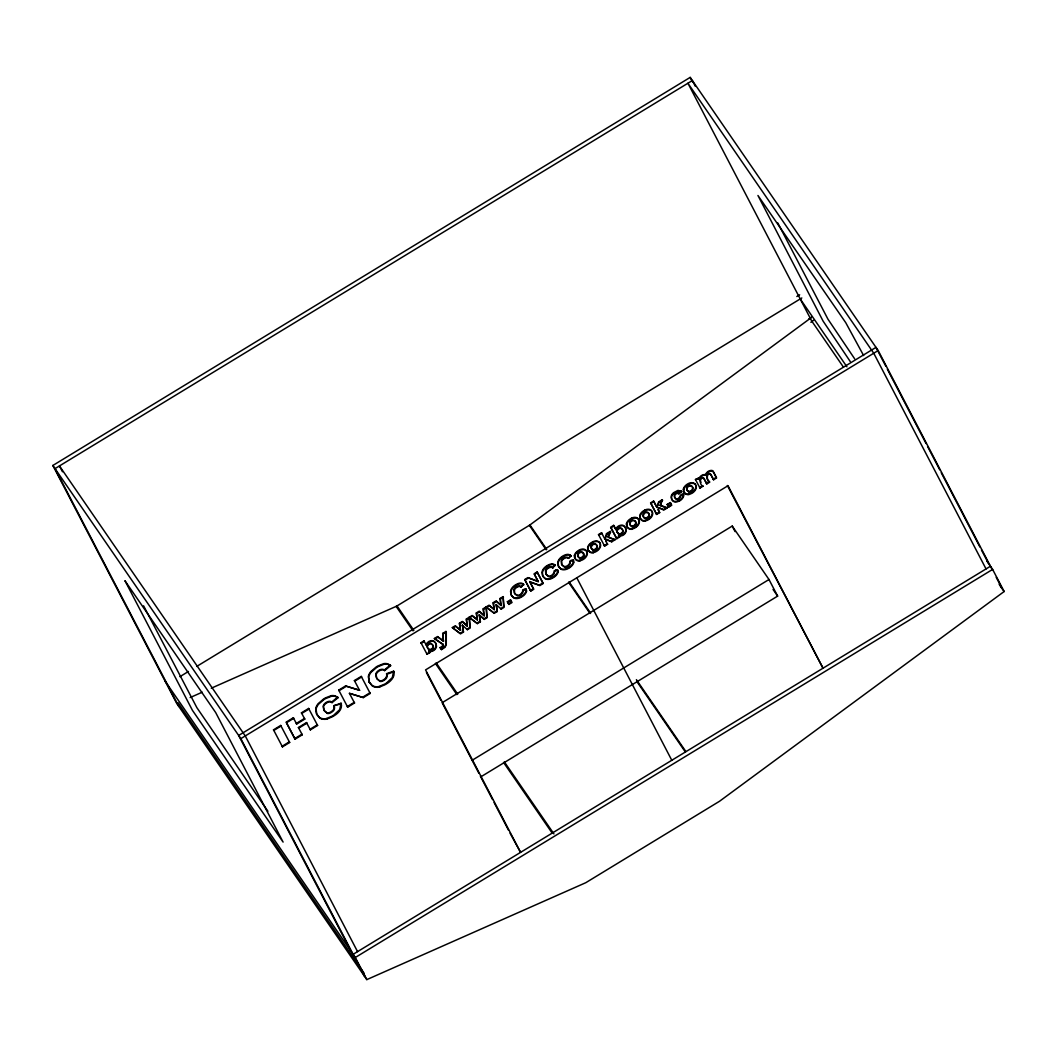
<?xml version="1.0" encoding="UTF-8"?>
<svg xmlns="http://www.w3.org/2000/svg" width="1057" height="1057" viewBox="0 0 1057 1057"><rect width="100%" height="100%" fill="white"/><g stroke="black" fill="none" stroke-linecap="round" stroke-linejoin="round"><path stroke-width="1.5" d="M445.909 631.465L445.75 644.915L444.297 647.109L441.113 649.051L441.509 649.606L445.156 647.214L446.279 644.479L446.292 632.02L445.909 631.465L442.698 633.407L443.451 641.203L442.698 633.407M573.607 562.218L573.238 560.038C568.613 559.298 570.886 564.438 567.53 565.667A4.426 2.973 -34.5 0 1 564.213 566.552L561.875 564.702A17.004 11.442 -34.5 0 1 561.478 563.962L561.227 560.686A4.426 2.973 -34.5 0 1 563.447 558.175A4.162 2.801 -34.5 0 1 568.124 557.726M526.003 590.401C524.246 585.737 522.7 592.871 520.48 594.311A4.426 2.973 -34.5 0 1 517.005 595.302M526.399 590.969L526.029 588.789M557.475 571.242C555.506 566.526 554.317 573.911 551.794 575.246A4.426 2.973 -34.5 0 1 548.477 576.144L546.139 574.281A17.004 11.442 -34.5 0 1 545.742 573.541L545.491 570.265A4.426 2.973 -34.5 0 1 547.711 567.768A4.162 2.801 -34.5 0 1 552.388 567.305M557.871 571.811L557.501 569.617M573.211 561.663L573.238 560.038M583.874 555.942C585.234 551.873 578.985 549.984 577.677 554.04M596.782 547.275C598.183 543.298 592.026 542.267 590.995 545.941M635.931 524.246C637.305 520.163 631.055 518.26 629.747 522.33M514.402 589.991L514.653 593.268A17.004 11.442 -34.5 0 0 515.05 594.008L517.415 595.818A4.426 2.973 -34.5 0 0 520.718 594.985L522.845 592.633L522.66 589.938M705.561 474.712A4.466 2.999 -34.5 0 0 699.602 477.434L699.126 479.495L699.906 477.975A4.466 2.999 -34.5 0 1 705.944 475.28A5.417 3.647 -34.5 0 1 708.467 472.003M606.52 533.653L604.921 539.136L606.916 534.221L610.602 531.975L610.219 531.407L606.52 533.653L606.916 534.221M656.992 507.426L658.59 501.943L662.277 499.697L660.308 505.616L667.02 508.14L663.822 510.082L658.749 507.704L657.969 509.487L659.687 512.605L656.674 514.429L650.57 502.881L653.583 501.044L656.992 507.426L658.973 502.511L662.673 500.265M578.073 554.608C578.853 551.41 584.878 551.45 583.477 555.387A3.026 2.035 -34.5 0 1 579.447 557.752M591.378 546.495C592.409 542.849 598.579 543.813 597.179 547.843A3.026 2.035 -34.5 0 1 593.136 550.208M630.131 522.898C630.91 519.7 636.948 519.753 635.548 523.677A3.026 2.035 -34.5 0 1 631.518 526.042M643.449 514.799C644.466 511.139 650.65 512.117 649.236 516.133A3.026 2.035 -34.5 0 1 645.206 518.511A5.034 3.382 -34.5 0 1 643.581 514.785M686.667 487.673C687.697 484.027 693.881 484.991 692.467 489.021A3.026 2.035 -34.5 0 1 688.437 491.386M687.063 488.242C688.081 484.582 694.264 485.559 692.864 489.576A3.026 2.035 -34.5 0 1 688.82 491.954M428.904 641.546L428.64 641.705A4.823 3.25 -34.5 0 0 426.315 644.083L426.367 645.351L426.698 644.651A4.823 3.25 -34.5 0 1 429.023 642.246L429.287 642.114A5.206 3.501 -34.5 0 1 432.974 641.255A5.536 3.726 -34.5 0 1 434.268 641.705L435.378 642.696A13.781 9.262 -34.5 0 1 435.748 643.462L436.105 645.721A5.721 3.845 -34.5 0 1 435.801 646.937L435.458 647.637A4.928 3.316 -34.5 0 1 433.066 650.081A5.153 3.462 -34.5 0 1 428.904 650.768M619.006 535.807A5.153 3.462 -34.5 0 0 623.181 535.159A4.928 3.316 -34.5 0 0 625.572 532.688L625.889 531.988A5.721 3.845 -34.5 0 0 626.206 530.759L625.85 528.5A13.781 9.262 -34.5 0 0 625.48 527.747L623.974 526.175A5.536 3.726 -34.5 0 0 622.679 525.739A5.206 3.501 -34.5 0 0 618.992 526.571L618.741 526.743A4.823 3.25 -34.5 0 0 616.403 529.121L616.072 529.821L616.02 528.566A4.823 3.25 -34.5 0 1 618.345 526.161L618.609 526.029A5.206 3.501 -34.5 0 1 622.296 525.17A5.536 3.726 -34.5 0 1 623.59 525.62L625.083 527.179A13.781 9.262 -34.5 0 1 625.453 527.932L625.81 530.191A5.721 3.845 -34.5 0 1 625.506 531.42L625.176 532.12A4.928 3.316 -34.5 0 1 622.784 534.551A5.153 3.462 -34.5 0 1 618.622 535.252M607.616 544.302L607.233 543.747L604.221 545.571L604.604 546.139L607.616 544.302L605.899 541.184L606.692 539.4L611.752 541.792L614.949 539.836L607.854 536.758L610.219 531.407M606.692 539.4L606.295 541.752L605.899 541.184M614.949 539.836L608.237 537.313L610.602 531.975M660.308 505.616L662.277 499.697M659.687 512.605L658.352 510.042L659.145 508.258M523.519 584.204L521.18 587.137L523.519 584.204A7.491 5.047 -34.5 0 0 520.903 583.094A7.148 4.809 -34.5 0 0 517.335 583.9L515.935 584.6A11.125 7.478 -34.5 0 0 514.785 585.327L513.728 586.133A7.875 5.298 -34.5 0 0 510.557 591.286L510.954 594.378A16.41 11.032 -34.5 0 0 511.443 595.382L513.636 597.826A8.06 5.43 -34.5 0 0 515.803 598.513A8.403 5.655 -34.5 0 0 516.516 598.539A7.782 5.232 -34.5 0 0 520.189 597.694L521.352 597.099A7.822 5.272 -34.5 0 0 526.69 590.929M554.991 565.033L552.652 567.979L554.991 565.033A7.491 5.047 -34.5 0 0 552.375 563.936M571.11 556.008L568.389 558.4L570.727 555.453L571.11 556.008A7.491 5.047 -34.5 0 0 568.494 554.912A7.148 4.809 -34.5 0 0 564.927 555.718L563.526 556.418A11.125 7.478 -34.5 0 0 562.377 557.131L561.32 557.951A7.875 5.298 -34.5 0 0 558.149 563.104L558.545 566.195A16.41 11.032 -34.5 0 0 559.034 567.199L560.844 569.076A8.06 5.43 -34.5 0 0 563.011 569.763A8.403 5.655 -34.5 0 0 563.725 569.789A7.782 5.232 -34.5 0 0 567.398 568.943L568.56 568.362M331.673 702.086L337.645 697.144L338.029 697.712L332.057 702.641L331.673 702.086A6.857 4.611 -34.5 0 0 330.484 701.425A5.087 3.422 -34.5 0 0 326.415 702.271A6.818 4.585 -34.5 0 0 325.688 702.746L324.922 703.367A4.836 3.25 -34.5 0 0 323.495 705.27L323.376 705.534A6.104 4.109 -34.5 0 0 323.151 706.274L323.746 709.63A25.579 17.216 -34.5 0 0 324.235 710.555L327.036 712.92A4.624 3.105 -34.5 0 0 329.625 712.537L330.682 712.022A8.007 5.391 -34.5 0 0 331.462 711.533L332.704 710.515A3.977 2.682 -34.5 0 0 333.721 709.075A9.236 6.21 -34.5 0 0 333.933 705.706L341.041 703.209C342.983 708.322 338.332 713.343 334.131 715.721A27.997 18.841 -34.5 0 1 332.334 716.791L327.062 719.011M384.286 670.046L390.258 665.104L390.641 665.672L384.669 670.6L384.286 670.046A6.857 4.611 -34.5 0 0 383.096 669.385A5.087 3.422 -34.5 0 0 379.04 670.23A6.818 4.585 -34.5 0 0 378.314 670.706L377.534 671.327A4.836 3.25 -34.5 0 0 376.107 673.23L375.988 673.494A6.104 4.109 -34.5 0 0 375.763 674.234L376.358 677.59A25.579 17.216 -34.5 0 0 376.86 678.515L380.031 681.435A4.624 3.105 -34.5 0 0 382.634 681.065L383.678 680.549A8.007 5.391 -34.5 0 0 384.457 680.061L385.699 679.043A3.977 2.682 -34.5 0 0 386.717 677.59A9.236 6.21 -34.5 0 0 386.928 674.221L386.624 673.626L393.653 671.169C395.595 676.282 390.945 681.303 386.743 683.694A27.997 18.841 -34.5 0 1 384.946 684.751L379.688 686.971M681.316 491.175L678.475 493.342L678.871 493.91L681.699 491.73L681.316 491.175L677.986 490.408L673.56 492.707A5.8 3.898 -34.5 0 0 671.129 497.001L671.472 498.745A11.984 8.06 -34.5 0 0 671.829 499.472L672.979 500.767A5.866 3.951 -34.5 0 0 677.814 500.926L679.004 500.305M808.684 319.108L811.34 317.166M811.327 317.589L529.385 525.355L546.192 549.785M810.864 322.279L813.507 320.324M986.723 560.818L992.629 569.406L1004.15 591.524L719.553 801.246L585.789 882.701L366.819 979.614L176.651 703.301L52.85 465.476L690.181 77.386L878.169 350.541L992.615 570.384M796.819 296.528L799.647 294.797M179.928 676.665L188.463 671.459M196.734 666.425L801.827 297.968M695.387 86.383L692.348 80.543L55.03 468.634L178.831 706.459L178.078 702.905L363.885 972.889L364.652 976.457L240.837 738.632L878.169 350.541M273.499 729.832L280.713 725.446L281.096 726L273.882 730.4L273.499 729.832L282.457 746.863L289.671 742.476L280.713 725.446M295.075 739.173L286.117 722.156L293.317 717.756L293.714 718.324L286.5 722.711L295.075 739.173L302.276 734.787L298.404 727.52L306.504 722.578L306.9 723.147L298.787 728.075L298.404 727.52M301.43 712.828L308.631 708.441L309.027 708.996L301.813 713.383L301.43 712.828L304.786 719.09L296.673 724.019L296.29 723.464L304.403 718.522L304.786 719.09M359.539 690.261L354.399 680.563L361.256 676.401L370.214 693.418L363.37 697.594L349.418 693.326L354.531 702.971L347.687 707.146L338.729 690.115L345.533 685.967L359.539 690.261L345.533 685.967M345.916 686.535L339.112 690.67L338.729 690.115M420.937 642.709L423.936 640.872L424.333 641.44L421.32 643.277L420.937 642.709L427.041 654.27L429.855 652.552L428.865 650.821L429.248 651.389A5.153 3.462 -34.5 0 0 433.476 650.676A4.928 3.316 -34.5 0 0 435.854 648.205L436.184 647.505A5.721 3.845 -34.5 0 0 436.488 646.276L436.131 644.017A13.781 9.262 -34.5 0 0 435.761 643.264L433.872 641.137A5.536 3.726 -34.5 0 0 432.577 640.701A5.206 3.501 -34.5 0 0 428.891 641.533M537.841 580.993L534.102 573.806L537.115 571.969L543.219 583.517L539.982 585.499L529.716 581.614L533.798 589.264L530.786 591.088L524.668 579.54L527.826 577.624L538.224 581.561L527.826 577.624M598.5 534.578L601.512 532.754L601.895 533.309L598.883 535.146L598.5 534.578L604.604 546.139M619.574 537.035L618.57 535.304L619.574 537.035L616.746 538.74L610.642 527.192L613.655 525.355L616.072 529.821M530.786 591.088L525.065 580.095L528.209 578.179M538.224 581.561L534.485 574.361L537.498 572.524M616.746 538.74L611.025 527.747L614.038 525.924M656.674 514.429L650.953 503.436L653.966 501.613M443.015 646.104A5.761 3.871 -34.5 0 0 443.094 644.493L434.348 638.494L437.545 636.552L443.068 640.634M463.468 632.086L462.398 625.176L463.468 632.086L460.495 633.896L452.317 627.554L455.263 625.757L460.535 630.249L459.438 623.22L462.358 621.45L467.326 626.114L466.375 618.992L472.162 615.465L477.434 619.957L476.337 612.928L479.257 611.157L484.225 615.821L483.274 608.7L489.074 605.172L494.332 609.664L493.236 602.635L496.156 600.865L501.137 605.529L500.172 598.407L503.119 596.624L504.044 607.379L501.19 609.123L496.195 604.591L497.279 611.501L494.293 613.311L486.114 606.969L494.293 613.311M695.453 479.495L698.558 478.411L695.453 479.495L699.998 488.057L703.011 486.22C699.734 485.639 698.479 475.544 703.42 477.804A17.507 11.772 -34.5 0 1 704.041 478.834L706.803 483.908L709.815 482.084C706.287 481.001 706.314 472.017 710.7 474.355A13.556 9.13 -34.5 0 1 711.216 475.201L713.594 479.772L716.606 477.936L713.937 472.809A9.315 6.263 -34.5 0 0 712.894 471.343M434.731 639.062L437.942 637.107L443.451 641.203M443.081 633.975L446.292 632.02M452.7 628.122L455.646 626.325L460.535 630.249M459.821 623.789L462.741 622.005L467.326 626.114M466.758 619.561L472.558 616.033L477.434 619.957M476.72 613.496L479.64 611.712L484.225 615.821M483.657 609.268L489.457 605.74L494.332 609.664M493.632 603.203L496.539 601.42L501.137 605.529M500.569 598.975L503.502 597.179M507.439 601.724L510.452 599.887L510.835 600.455L511.945 602.569L508.932 604.406L507.439 601.724L508.932 604.406M667.231 504.427L670.244 502.59L670.627 503.145L671.737 505.259L668.724 507.096L667.231 504.427L668.724 507.096M507.822 602.292L510.835 600.455M667.614 504.982L670.627 503.145M452.317 627.554L460.112 633.328L463.085 631.518M469.321 617.209L469.85 627.396L466.996 629.14L467.379 629.695L470.233 627.964L469.216 617.262L477.394 623.604L480.38 621.793L479.297 614.883L480.38 621.793M477.011 623.049L479.984 621.225M479.297 614.883L483.895 618.847L486.748 617.103L486.22 606.916L487.145 617.671L484.291 619.415L479.68 615.438M493.91 612.756L496.896 610.933M503.119 596.624L503.661 606.81L500.807 608.555L501.19 609.123M508.536 603.838L511.548 602.001L510.452 599.887M530.403 590.533L533.415 588.696L529.716 581.614M539.585 584.931L542.836 582.962L537.115 571.969M611.369 541.224L614.566 539.281M616.363 538.185L619.177 536.467M656.291 513.874L659.304 512.037M658.749 507.704L663.426 509.527L666.637 507.571L667.02 508.14M668.328 506.541L671.34 504.704L670.244 502.59M706.406 483.353L709.419 481.516C705.838 480.473 705.957 471.435 710.317 473.8A13.556 9.13 -34.5 0 1 710.832 474.646L713.594 479.772M713.211 479.204L716.223 477.381L713.554 472.254M294.692 738.618L301.892 734.232L302.276 734.787M362.974 697.025L369.818 692.864L370.214 693.418M317.602 725.459L317.206 724.904L310.005 729.29L310.388 729.858L317.602 725.459L308.631 708.441M442.249 702.654L732.224 526.082L768.994 579.513L777.635 596.108L480.631 776.961M471.99 760.366L768.994 579.513M353.13 954.326L990.462 566.235M366.819 979.614L355.311 957.497L992.629 569.406M679.4 500.859L678.198 501.454A5.866 3.951 -34.5 0 1 673.362 501.335L672.212 500.04A11.984 8.06 -34.5 0 1 671.856 499.3L671.539 497.556A5.8 3.898 -34.5 0 1 673.93 493.249L678.369 490.977L681.699 491.73M688.49 484.291L688.807 484.132A6.712 4.519 -34.5 0 1 695.612 484.859A9.064 6.104 -34.5 0 1 696.074 485.744L696.153 485.969A6.738 4.532 -34.5 0 1 692.877 492.681A7.756 5.219 -34.5 0 1 689.032 494.346M644.81 510.135L644.493 510.293A6.778 4.558 -34.5 0 0 639.657 515.803M631.491 518.234L631.188 518.392A6.778 4.558 -34.5 0 0 626.352 523.915M631.571 518.961L631.888 518.789A6.712 4.519 -34.5 0 1 638.679 519.515A9.064 6.104 -34.5 0 1 639.155 520.401L639.234 520.639A6.738 4.532 -34.5 0 1 635.957 527.351M592.739 541.831L592.422 541.99A6.778 4.558 -34.5 0 0 587.6 547.513M579.5 550.657L579.817 550.499A6.712 4.519 -34.5 0 1 586.622 551.226A9.064 6.104 -34.5 0 1 587.084 552.111L587.163 552.349A6.738 4.532 -34.5 0 1 583.887 559.061A7.756 5.219 -34.5 0 1 580.042 560.725M676.374 498.878C680.404 499.538 679.241 493.738 683.033 493.989L683.43 494.544C679.559 494.266 680.906 499.974 676.876 499.459M567.014 568.375L568.164 567.794A7.822 5.272 -34.5 0 0 573.515 561.624M551.278 577.968L552.428 577.373A7.822 5.272 -34.5 0 0 557.766 571.203M190.154 697.554L202.244 692.203M211.294 688.199L397.049 605.978L413.855 630.408M387.007 674.181L394.036 671.737M341.424 703.777L334.012 705.666M569.882 561.188L573.634 560.593M554.145 570.767L557.898 570.185M523.056 590.493L526.426 589.344M379.291 686.403L384.563 684.183A27.997 18.841 -34.5 0 0 386.36 683.126L392.306 677.603L393.653 671.169M326.679 718.443L331.951 716.223A27.997 18.841 -34.5 0 0 333.748 715.166L339.693 709.643L341.041 703.209M430.014 649.936L428.6 649.302A9.5 6.395 -34.5 0 1 427.9 648.285A5.087 3.422 -34.5 0 1 427.543 646.065A2.695 1.81 -34.5 0 1 431.243 643.872L432.762 645.14A9.143 6.144 -34.5 0 1 433.357 646.554L433.357 647.399A2.735 1.837 -34.5 0 1 429.842 650.042M517.032 595.263L514.667 593.439A17.004 11.442 -34.5 0 1 514.27 592.713L514.019 589.436A4.426 2.973 -34.5 0 1 516.239 586.926A4.162 2.801 -34.5 0 1 520.916 586.476M363.37 697.594L349.418 693.326M530.112 582.169L539.982 585.499M659.925 505.048L666.637 507.571M607.075 539.968L611.752 541.792M676.123 498.812L674.815 497.583A13.014 8.76 -34.5 0 1 674.551 497.081A9.288 6.25 -34.5 0 1 674.3 496.473L674.326 494.993A2.59 1.744 -34.5 0 1 676.282 493.051A2.59 1.744 -34.5 0 1 678.581 493.262M676.52 499.38L675.225 498.151A13.014 8.76 -34.5 0 1 674.934 497.649A9.288 6.25 -34.5 0 1 674.696 497.028L674.71 495.548A2.59 1.744 -34.5 0 1 676.678 493.619A2.59 1.744 -34.5 0 1 678.964 493.83M560.461 568.507L558.651 566.644A16.41 11.032 -34.5 0 1 558.162 565.64L557.766 562.535A7.875 5.298 -34.5 0 1 558.122 561.161A7.835 5.272 -34.5 0 1 560.923 557.383L561.994 556.577A11.125 7.478 -34.5 0 1 563.143 555.85L564.544 555.15A7.148 4.809 -34.5 0 1 568.085 554.397A7.491 5.047 -34.5 0 1 570.674 555.493M434.348 638.494L443.108 644.479M390.258 665.104L387.523 663.809A10.491 7.055 -34.5 0 0 384.471 663.558A9.302 6.25 -34.5 0 0 383.651 663.677L377.917 665.95A24.311 16.357 -34.5 0 0 376.12 667.02L370.756 671.644A11.204 7.531 -34.5 0 0 368.312 676.678L369.435 682.333M390.641 665.672L387.906 664.364A10.491 7.055 -34.5 0 0 384.867 664.126A9.302 6.25 -34.5 0 0 384.035 664.245L378.3 666.505A24.311 16.357 -34.5 0 0 376.503 667.588L371.139 672.199A11.204 7.531 -34.5 0 0 368.708 677.246L369.223 681.831M337.645 697.144L334.91 695.85A10.491 7.055 -34.5 0 0 331.858 695.598A9.302 6.25 -34.5 0 0 331.039 695.717L325.292 697.977A24.311 16.357 -34.5 0 0 323.508 699.06L318.131 703.685A11.204 7.531 -34.5 0 0 315.699 708.718L316.439 713.819L319.822 718.06M338.029 697.712L335.294 696.404A10.491 7.055 -34.5 0 0 332.242 696.167A9.302 6.25 -34.5 0 0 331.422 696.286L325.688 698.545A24.311 16.357 -34.5 0 0 323.891 699.615L318.527 704.239A11.204 7.531 -34.5 0 0 316.083 709.287L316.823 714.373M469.612 617.83L477.394 623.604M462.398 625.176L467.379 629.695M1000.517 586.543L1004.15 591.524M442.711 643.924A5.761 3.871 -34.5 0 1 442.619 645.536A2.154 1.453 -34.5 0 1 441.35 646.884A6.857 4.611 -34.5 0 1 440.082 647.545L441.509 649.606M854.664 358.825L827.948 319.161L777.793 222.948M850.238 361.52L823.139 321.169L757.948 195.492L845.759 322.702L863.635 355.562M999.169 584.296L1001.045 587.005M800.215 298.946L846.908 366.779M843.486 367.202L811.736 321.064L687.922 83.239L873.743 353.236L986.036 568.93M705.865 475.386L705.481 474.831A5.417 3.647 -34.5 0 1 708.084 471.448M703.011 486.22L702.628 485.652L699.615 487.488L699.998 488.057M773.037 589.423L777.635 596.108M546.746 549.402L529.94 524.985L396.177 606.441L412.996 630.857M569.155 581.971L590.638 613.166M636.393 679.651L685.874 751.553M568.6 582.341L590.07 613.549M636.763 681.382L685.319 751.937M496.195 604.591L497.279 611.501M440.082 647.545L440.465 648.113A6.857 4.611 -34.5 0 0 441.747 647.479A2.154 1.453 -34.5 0 0 443.042 646.104M429.855 652.552L426.658 653.702L427.041 654.27M436.264 662.964L457.734 694.172M504.427 762.005L553.921 833.907M435.405 663.413L456.875 694.621M503.568 762.454L552.111 833.008M361.256 676.401L361.639 676.956L354.795 681.131L354.399 680.563M354.531 702.971L354.148 702.403L347.304 706.578L347.687 707.146M289.671 742.476L289.274 741.908L282.074 746.295L282.457 746.863M52.85 465.476L240.837 738.632M267.897 811.248L196.893 707.688L143.58 605.806M165.143 681.17L355.311 957.497M369.303 682.28L372.051 685.464A11.799 7.941 -34.5 0 0 373.676 686.231A11.984 8.06 -34.5 0 0 379.278 686.495M316.69 714.321L319.439 717.505A11.799 7.941 -34.5 0 0 321.064 718.271A11.984 8.06 -34.5 0 0 326.666 718.535M996.209 577.307L1001.97 588.366M885.858 366.317L875.989 347.37L238.657 735.461L350.95 951.168M887.365 369.237L926.064 443.57M927.584 446.477L939.726 469.797M941.245 472.717L979.931 547.037M981.451 549.957L988.282 563.077M690.181 77.386L692.454 81.759M727.361 485.48L823.007 668.196L728.022 485.718L425.575 669.887L520.572 852.365L510.042 833.141M732.224 526.082L735.104 531.605M706.803 483.908L704.451 479.389A17.507 11.772 -34.5 0 0 703.83 478.359C702.575 476.733 698.981 479.852 700.989 482.336M698.175 477.843L699.126 479.495M653.583 501.044L656.608 506.858M613.655 525.355L615.689 529.266M601.512 532.754L604.921 539.136M576.792 577.796L671.79 760.287M423.936 640.872L426.367 645.351M426.447 672.556L440.875 700.302M442.394 703.222L478.874 773.288M480.393 776.208L492.562 799.568M494.081 802.488L508.523 830.221M306.504 722.578L310.388 729.858M293.317 717.756L296.673 724.019M357.557 951.63L245.264 735.936L59.456 465.939L62.482 471.766M369.052 681.778L372.434 686.019A11.799 7.941 -34.5 0 0 374.059 686.786A11.984 8.06 -34.5 0 0 379.674 687.05M432.96 645.999L432.974 646.844A2.735 1.837 -34.5 0 1 432.868 647.241A2.563 1.718 -34.5 0 1 431.533 648.892A2.669 1.797 -34.5 0 1 429.631 649.381L428.217 648.734A9.5 6.395 -34.5 0 1 427.517 647.73A5.087 3.422 -34.5 0 1 427.16 645.497M570.265 561.743L569.921 564.174L567.926 566.235A4.426 2.973 -34.5 0 1 564.597 567.12L562.258 565.257A17.004 11.442 -34.5 0 1 561.862 564.517L561.611 561.254A4.426 2.973 -34.5 0 1 563.83 558.743A4.162 2.801 -34.5 0 1 568.507 558.281M554.529 571.335L554.185 573.766L552.19 575.814A4.426 2.973 -34.5 0 1 548.86 576.699L546.588 574.916A17.004 11.442 -34.5 0 1 546.125 574.11L545.874 570.833A4.426 2.973 -34.5 0 1 548.094 568.322A4.162 2.801 -34.5 0 1 552.771 567.873M493.236 602.635L493.949 609.096M476.337 612.928L477.037 619.389M459.438 623.22L460.139 629.681M500.172 598.407L500.741 604.961M483.274 608.7L483.842 615.253M466.375 618.992L466.943 625.546M712.497 470.788A9.315 6.263 -34.5 0 1 713.501 472.281M708.15 471.541A4.36 2.933 -34.5 0 1 712.405 470.576M708.547 472.109A4.36 2.933 -34.5 0 1 712.788 471.131M688.556 494.068A7.095 4.77 -34.5 0 1 683.905 491.664M683.76 491.73A7.425 4.994 -34.5 0 1 683.456 489.219M688.636 493.791A7.756 5.219 -34.5 0 0 692.467 492.086A6.738 4.532 -34.5 0 0 695.757 485.414L695.691 485.176A9.064 6.104 -34.5 0 0 695.229 484.291M695.215 484.291A6.712 4.519 -34.5 0 0 688.398 483.511L688.107 483.736A6.778 4.558 -34.5 0 0 683.284 489.246M688.543 491.228A5.034 3.382 -34.5 0 1 686.812 487.66M688.953 494.623A7.095 4.77 -34.5 0 1 684.289 492.218M684.156 492.298A7.425 4.994 -34.5 0 1 683.839 489.787M683.668 489.814A6.778 4.558 -34.5 0 1 688.503 484.357M688.939 491.782A5.034 3.382 -34.5 0 1 687.195 488.228M683.39 493.844A6.606 4.453 -34.5 0 1 679.083 500.463M683.773 494.412A6.606 4.453 -34.5 0 1 679.466 501.031M644.942 520.625A7.095 4.77 -34.5 0 1 640.291 518.221M640.146 518.287A7.425 4.994 -34.5 0 1 639.842 515.79M648.853 518.643A7.756 5.219 -34.5 0 1 645.021 520.348M648.879 518.683A6.738 4.532 -34.5 0 0 652.143 511.971L652.077 511.733A9.064 6.104 -34.5 0 0 651.614 510.848A6.712 4.519 -34.5 0 0 644.783 510.069M644.929 517.785A5.034 3.382 -34.5 0 1 643.198 514.217C643.898 510.597 650.359 511.535 648.853 515.578A3.026 2.035 -34.5 0 1 644.823 517.943M645.338 521.18A7.095 4.77 -34.5 0 1 640.674 518.776M640.542 518.855A7.425 4.994 -34.5 0 1 640.225 516.345M645.417 520.916A7.756 5.219 -34.5 0 0 649.236 519.212A6.738 4.532 -34.5 0 0 652.539 512.539L652.46 512.301A9.064 6.104 -34.5 0 0 651.997 511.416A6.712 4.519 -34.5 0 0 645.18 510.623M640.053 516.371A6.778 4.558 -34.5 0 1 644.889 510.914M631.637 528.725A7.095 4.77 -34.5 0 1 626.986 526.32M626.841 526.399A7.425 4.994 -34.5 0 1 626.524 523.889M635.548 526.756A7.756 5.219 -34.5 0 1 631.716 528.447M635.574 526.782A6.738 4.532 -34.5 0 0 638.838 520.084L638.772 519.846A9.064 6.104 -34.5 0 0 638.309 518.947A6.712 4.519 -34.5 0 0 631.478 518.168M631.624 525.884A5.034 3.382 -34.5 0 1 629.88 522.33M632.02 529.293A7.095 4.77 -34.5 0 1 627.369 526.888M627.224 526.954A7.425 4.994 -34.5 0 1 626.92 524.444M635.931 527.311A7.756 5.219 -34.5 0 1 632.099 529.015M626.748 524.47A6.778 4.558 -34.5 0 1 631.584 519.013M632.007 526.452A5.034 3.382 -34.5 0 1 630.276 522.885M635.984 524.246A3.026 2.035 -34.5 0 1 631.901 526.611M617.301 532.147A5.087 3.422 -34.5 0 1 616.878 529.98M617.222 532.2A9.5 6.395 -34.5 0 0 617.922 533.217L619.349 533.851A2.669 1.797 -34.5 0 0 621.225 533.336M616.958 529.967A2.695 1.81 -34.5 0 1 620.565 527.787L622.097 529.055A9.143 6.144 -34.5 0 1 622.679 530.469L622.679 531.314A2.735 1.837 -34.5 0 1 622.573 531.711A2.563 1.718 -34.5 0 1 621.239 533.362M617.684 532.715A5.087 3.422 -34.5 0 1 617.262 530.548M617.618 532.768A9.5 6.395 -34.5 0 0 618.305 533.785L619.732 534.406A2.669 1.797 -34.5 0 0 621.608 533.904A2.735 1.837 -34.5 0 0 623.075 531.882L623.049 531.037A9.143 6.144 -34.5 0 0 622.467 529.636L621.054 528.408A2.695 1.81 -34.5 0 0 617.341 530.522M592.885 552.322A7.095 4.77 -34.5 0 1 588.221 549.917M588.088 549.997A7.425 4.994 -34.5 0 1 587.771 547.486M596.782 550.353A7.756 5.219 -34.5 0 1 592.964 552.058M596.809 550.393A6.738 4.532 -34.5 0 0 600.085 543.681L600.006 543.443A9.064 6.104 -34.5 0 0 599.544 542.558A6.712 4.519 -34.5 0 0 592.726 541.765M592.871 549.481A5.034 3.382 -34.5 0 1 591.127 545.927M596.835 547.275A3.026 2.035 -34.5 0 1 592.752 549.653M593.268 552.89A7.095 4.77 -34.5 0 1 588.617 550.486M588.472 550.552A7.425 4.994 -34.5 0 1 588.154 548.055M593.347 552.613A7.756 5.219 -34.5 0 0 597.179 550.922A6.738 4.532 -34.5 0 0 600.468 544.236L600.389 543.998A9.064 6.104 -34.5 0 0 599.927 543.113M599.927 543.113A6.712 4.519 -34.5 0 0 593.109 542.333L592.805 542.558A6.778 4.558 -34.5 0 0 587.983 548.081M593.254 550.05A5.034 3.382 -34.5 0 1 591.51 546.495M579.566 560.435A7.095 4.77 -34.5 0 1 574.916 558.03M574.77 558.096A7.425 4.994 -34.5 0 1 574.466 555.586M583.477 558.453A7.756 5.219 -34.5 0 1 579.646 560.157M583.504 558.492A6.738 4.532 -34.5 0 0 586.767 551.78L586.701 551.543A9.064 6.104 -34.5 0 0 586.239 550.657A6.712 4.519 -34.5 0 0 579.408 549.878M574.295 555.612A6.778 4.558 -34.5 0 1 579.13 550.168M579.553 557.594A5.034 3.382 -34.5 0 1 577.822 554.027M579.963 560.99A7.095 4.77 -34.5 0 1 575.299 558.585M575.167 558.664A7.425 4.994 -34.5 0 1 574.849 556.154M574.678 556.18A6.778 4.558 -34.5 0 1 579.513 550.723M579.949 558.149A5.034 3.382 -34.5 0 1 578.205 554.595M583.913 555.942A3.026 2.035 -34.5 0 1 579.831 558.321M560.461 568.507A8.06 5.43 -34.5 0 0 562.628 569.208A8.403 5.655 -34.5 0 0 563.328 569.234A7.782 5.232 -34.5 0 0 567.014 568.389M573.898 562.179A7.822 5.272 -34.5 0 1 568.547 568.322M552.349 563.976A7.148 4.809 -34.5 0 0 548.808 564.742L547.407 565.429A11.125 7.478 -34.5 0 0 546.258 566.156L545.201 566.975A7.875 5.298 -34.5 0 0 542.03 572.114L542.426 575.219A16.41 11.032 -34.5 0 0 542.915 576.224L545.108 578.655A8.06 5.43 -34.5 0 0 547.275 579.342A8.403 5.655 -34.5 0 0 547.988 579.381A7.782 5.232 -34.5 0 0 551.662 578.536L552.824 577.941A7.822 5.272 -34.5 0 0 558.162 571.758M551.278 577.968A7.782 5.232 -34.5 0 1 547.592 578.826A8.403 5.655 -34.5 0 1 546.892 578.787A8.06 5.43 -34.5 0 1 544.725 578.1L543.298 576.805A16.41 11.032 -34.5 0 1 542.809 575.774L542.413 572.683A7.875 5.298 -34.5 0 1 542.783 571.308A7.835 5.272 -34.5 0 1 545.584 567.53L546.641 566.724A11.125 7.478 -34.5 0 1 547.79 565.997L549.191 565.297A7.148 4.809 -34.5 0 1 552.732 564.544A7.491 5.047 -34.5 0 1 555.335 565.64M515.42 597.945A8.06 5.43 -34.5 0 1 513.253 597.258L511.826 595.963A16.41 11.032 -34.5 0 1 511.337 594.946L510.941 591.841A7.875 5.298 -34.5 0 1 514.125 586.661L515.169 585.882A11.125 7.478 -34.5 0 1 516.318 585.155L517.719 584.455A7.148 4.809 -34.5 0 1 521.26 583.702A7.491 5.047 -34.5 0 1 523.862 584.798M515.42 597.945A8.403 5.655 -34.5 0 0 516.12 597.985A7.782 5.232 -34.5 0 0 519.806 597.139L520.956 596.544A7.822 5.272 -34.5 0 0 526.294 590.361M514.376 589.991A4.426 2.973 -34.5 0 1 516.622 587.494A4.162 2.801 -34.5 0 1 521.299 587.031M427.253 645.483A2.695 1.81 -34.5 0 1 430.846 643.303L432.366 644.598A9.143 6.144 -34.5 0 1 432.974 645.986M334.316 706.261A9.236 6.21 -34.5 0 1 334.197 709.63A3.977 2.682 -34.5 0 1 333.087 711.084L331.845 712.101A8.007 5.391 -34.5 0 1 331.066 712.59L330.022 713.105A4.624 3.105 -34.5 0 1 327.419 713.488L324.631 711.11A25.579 17.216 -34.5 0 1 324.129 710.198L323.534 706.842A6.104 4.109 -34.5 0 1 323.772 706.089L323.878 705.825A4.836 3.25 -34.5 0 1 325.305 703.936L326.085 703.315A6.818 4.585 -34.5 0 1 326.811 702.839A5.087 3.422 -34.5 0 1 330.881 701.967A6.857 4.611 -34.5 0 1 332.03 702.667M321.447 718.826A11.799 7.941 -34.5 0 1 319.822 718.06M327.049 719.09A11.984 8.06 -34.5 0 1 321.5 718.76M386.545 673.666A9.236 6.21 -34.5 0 1 386.426 677.022M386.333 677.035A3.977 2.682 -34.5 0 1 385.316 678.475L384.074 679.492A8.007 5.391 -34.5 0 1 383.295 679.981L382.238 680.497A4.624 3.105 -34.5 0 1 379.648 680.88L377.23 679.083A25.579 17.216 -34.5 0 1 376.741 678.158L376.147 674.802A6.104 4.109 -34.5 0 1 376.384 674.049L376.49 673.785A4.836 3.25 -34.5 0 1 377.917 671.895L378.697 671.274A6.818 4.585 -34.5 0 1 379.423 670.799A5.087 3.422 -34.5 0 1 383.493 669.927A6.857 4.611 -34.5 0 1 384.642 670.627M125.056 580.888L192.466 710.383L283.104 842.085L215.694 712.577L125.056 580.888"/></g></svg>
